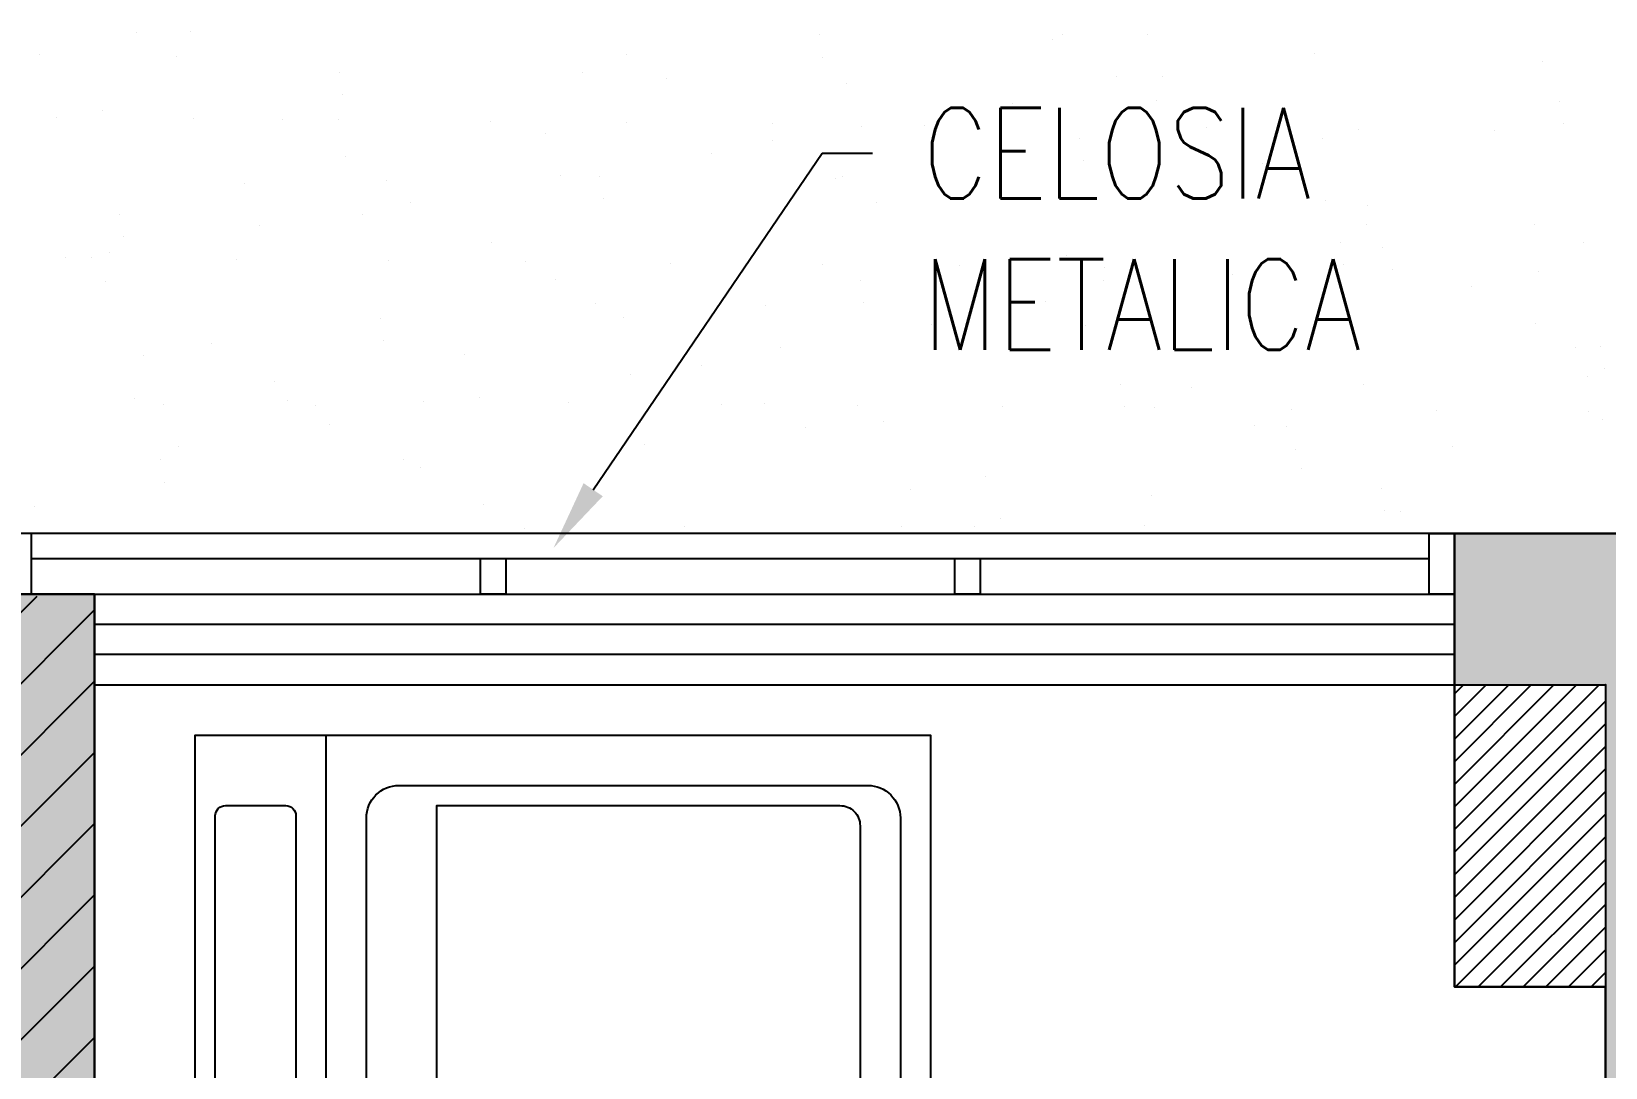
# Model space of a CAD drawing. Header units: millimetres. Extents: x -3 to 53, y -269 to 39.
# Drawn here: x 10.438 to 12, y 35.52 to 36.548 of the extents above; entities that cross this region are included whole.
import ezdxf
from ezdxf import colors
from ezdxf.entities.mleader import LeaderData, LeaderLine
from ezdxf.enums import TextEntityAlignment as Align
from ezdxf.math import Vec2, Vec3
from ezdxf.xclip import XClip

# ---------------------------------------------------------------- set-up
doc = ezdxf.new("R2010")
doc.units = ezdxf.units.MM
doc.header["$LTSCALE"] = 15
doc.header["$XCLIPFRAME"] = 2
doc.set_wipeout_variables(frame=1)
doc.linetypes.add('ACAD_ISO07W100', pattern=[3, 0, -3])
doc.linetypes.add('HIDDEN2', pattern=[0.1875, 0.125, -0.0625])
doc.layers.get('0').update_dxf_attribs({"color": 250})
for name, color, linetype in [('A-COCINAS-LAV', 250, 'Continuous'), ('A-EST HATCH', 250, 'Continuous'), ('A-EST PLACAS', 250, 'Continuous'), ('A-EST VIGAS', 250, 'HIDDEN2'), ('A-HATCH', 250, 'Continuous'), ('A-MOBILIARIO', 250, 'Continuous'), ('A-MURO BAJO', 251, 'Continuous'), ('A-TEXTO-INDICACIONES', 250, 'Continuous'), ('DLP_VERDE', 250, 'Continuous'), ('MURO CF 60', 250, 'Continuous')]:
    doc.layers.add(name, color=color, linetype=linetype)
doc.layers.add('A-MUROS', color=252, linetype='Continuous', lineweight=30)
doc.styles.add('R80', font='ARIALN.TTF', dxfattribs={"height": 2.03})
doc.styles.add('TXT_COTAS', font='romans.shx', dxfattribs={"width": 0.8})

# ---------------------------------------------------------------- blocks, each defined once
blk = doc.blocks.new('A$C9f73720c')
at = {"layer": 'A-MURO BAJO'}
blk.add_line((40.2339, 92.2777, 0), (45.2023, 108.5564, 0), dxfattribs=at)
at = {"layer": 'DLP_VERDE', "linetype": 'Continuous'}
for p, q in [((41.5195, 98.0936), (41.5195, 98.0936)), ((41.562, 98.0982), (41.562, 98.0982)), ((41.584, 98.0953), (41.584, 98.0953)), ((41.703, 98.0796), (41.703, 98.0796)), ((41.807, 98.0659), (41.807, 98.0659)), ((41.829, 98.063), (41.829, 98.063)), ((41.8763, 98.0469), (41.8763, 98.0469)), ((41.672, 98.038), (41.672, 98.038)), ((41.8007, 98.0417), (41.8007, 98.0417)), ((41.8318, 98.0449), (41.8318, 98.0449)), ((41.8655, 98.0357), (41.8655, 98.0357)), ((41.571, 98.028), (41.571, 98.028)), ((41.7172, 98.0286), (41.7172, 98.0286)), ((41.7663, 98.0102), (41.7663, 98.0102)), ((41.7125, 97.9609), (41.7125, 97.9609)), ((41.5303, 97.8991), (41.5303, 97.8991)), ((41.6738, 97.8909), (41.6738, 97.8909)), ((41.8201, 97.8915), (41.8201, 97.8915)), ((41.8585, 97.8968), (41.8585, 97.8968)), ((41.4455, 97.8787), (41.4455, 97.8787)), ((41.6054, 97.8857), (41.6054, 97.8857)), ((41.6227, 97.8787), (41.6227, 97.8787)), ((41.6498, 97.8877), (41.6498, 97.8877)), ((41.5288, 97.8624), (41.5288, 97.8624)), ((41.5883, 97.8471), (41.5883, 97.8471)), ((41.6328, 97.8487), (41.6328, 97.8487)), ((41.6549, 97.8458), (41.6549, 97.8458)), ((41.7739, 97.8301), (41.7739, 97.8301)), ((41.9055, 97.8282), (41.9055, 97.8282)), ((41.8779, 97.8165), (41.8779, 97.8165)), ((41.8999, 97.8136), (41.8999, 97.8136)), ((41.5346, 97.7979), (41.5346, 97.7979)), ((41.4849, 97.755), (41.4849, 97.755)), ((41.6332, 97.762), (41.6332, 97.762)), ((41.7766, 97.7538), (41.7766, 97.7538)), ((41.632, 97.7376), (41.632, 97.7376)), ((41.7919, 97.7446), (41.7919, 97.7446)), ((41.8157, 97.746), (41.8157, 97.746)), ((41.8363, 97.7465), (41.8363, 97.7465)), ((41.3789, 97.7265), (41.3789, 97.7265)), ((41.4233, 97.7285), (41.4233, 97.7285)), ((41.4448, 97.7156), (41.4448, 97.7156)), ((41.7813, 97.7144), (41.7813, 97.7144)), ((41.4104, 97.6841), (41.4104, 97.6841)), ((41.7275, 97.6652), (41.7275, 97.6652)), ((41.3547, 97.6452), (41.3547, 97.6452)), ((41.3566, 97.6348), (41.3566, 97.6348)), ((41.4587, 97.6315), (41.4587, 97.6315)), ((41.4807, 97.6286), (41.4807, 97.6286)), ((41.736, 97.6249), (41.736, 97.6249)), ((41.4414, 97.6172), (41.4414, 97.6172)), ((41.5877, 97.6178), (41.5877, 97.6178)), ((41.5997, 97.6129), (41.5997, 97.6129)), ((41.7037, 97.5993), (41.7037, 97.5993)), ((41.7258, 97.5964), (41.7258, 97.5964)), ((41.8185, 97.5964), (41.8185, 97.5964)), ((41.4055, 97.5784), (41.4055, 97.5784)), ((41.5654, 97.5853), (41.5654, 97.5853)), ((41.6098, 97.5873), (41.6098, 97.5873)), ((41.6377, 97.5829), (41.6377, 97.5829)), ((41.8447, 97.5807), (41.8447, 97.5807)), ((41.6033, 97.5514), (41.6033, 97.5514)), ((41.5496, 97.5021), (41.5496, 97.5021)), ((41.4008, 97.4883), (41.4008, 97.4883)), ((41.5443, 97.4801), (41.5443, 97.4801)), ((41.6906, 97.4807), (41.6906, 97.4807)), ((41.592, 97.4372), (41.592, 97.4372)), ((41.7519, 97.4442), (41.7519, 97.4442)), ((41.7963, 97.4461), (41.7963, 97.4461)), ((41.3389, 97.4261), (41.3389, 97.4261)), ((41.3833, 97.4281), (41.3833, 97.4281)), ((41.2845, 97.4143), (41.2845, 97.4143)), ((41.3066, 97.4114), (41.3066, 97.4114)), ((41.4598, 97.4198), (41.4598, 97.4198)), ((41.7963, 97.4187), (41.7963, 97.4187)), ((41.4256, 97.3957), (41.4256, 97.3957)), ((41.4254, 97.3883), (41.4254, 97.3883)), ((41.5296, 97.3821), (41.5296, 97.3821)), ((41.5516, 97.3792), (41.5516, 97.3792)), ((41.6706, 97.3635), (41.6706, 97.3635)), ((41.7426, 97.3694), (41.7426, 97.3694)), ((41.3554, 97.3442), (41.3554, 97.3442)), ((41.5037, 97.3512), (41.5037, 97.3512)), ((41.7746, 97.3498), (41.7746, 97.3498)), ((41.3716, 97.3391), (41.3716, 97.3391)), ((41.6471, 97.343), (41.6471, 97.343)), ((41.5254, 97.285), (41.5254, 97.285)), ((41.5698, 97.2869), (41.5698, 97.2869)), ((41.6528, 97.2871), (41.6528, 97.2871)), ((41.3655, 97.278), (41.3655, 97.278)), ((41.2818, 97.2568), (41.2818, 97.2568)), ((41.6184, 97.2556), (41.6184, 97.2556)), ((41.2474, 97.2252), (41.2474, 97.2252)), ((41.3119, 97.2064), (41.3119, 97.2064)), ((41.4582, 97.2071), (41.4582, 97.2071)), ((41.5646, 97.2064), (41.5646, 97.2064)), ((41.6065, 97.2141), (41.6065, 97.2141)), ((41.2514, 97.1785), (41.2514, 97.1785)), ((41.3554, 97.1649), (41.3554, 97.1649)), ((41.3774, 97.162), (41.3774, 97.162)), ((41.4964, 97.1463), (41.4964, 97.1463)), ((41.7119, 97.1438), (41.7119, 97.1438)), ((41.2989, 97.1258), (41.2989, 97.1258)), ((41.3433, 97.1277), (41.3433, 97.1277)), ((41.552, 97.1368), (41.552, 97.1368)), ((41.6004, 97.1326), (41.6004, 97.1326)), ((41.6225, 97.1297), (41.6225, 97.1297)), ((41.4748, 97.1241), (41.4748, 97.1241)), ((41.4404, 97.0925), (41.4404, 97.0925)), ((41.2713, 97.0775), (41.2713, 97.0775)), ((41.4148, 97.0693), (41.4148, 97.0693)), ((41.561, 97.07), (41.561, 97.07)), ((41.3867, 97.0433), (41.3867, 97.0433)), ((41.4854, 96.9846), (41.4854, 96.9846)), ((41.5298, 96.9865), (41.5298, 96.9865)), ((41.6678, 96.9914), (41.6678, 96.9914)), ((41.3255, 96.9776), (41.3255, 96.9776)), ((41.2969, 96.961), (41.2969, 96.961)), ((41.6334, 96.9598), (41.6334, 96.9598)), ((41.1812, 96.9477), (41.1812, 96.9477)), ((41.2033, 96.9448), (41.2033, 96.9448)), ((41.3741, 96.9404), (41.3741, 96.9404)), ((41.2258, 96.9334), (41.2258, 96.9334)), ((41.2624, 96.9295), (41.2624, 96.9295)), ((41.3223, 96.9291), (41.3223, 96.9291)), ((41.5176, 96.9322), (41.5176, 96.9322)), ((41.4263, 96.9154), (41.4263, 96.9154)), ((41.4483, 96.9125), (41.4483, 96.9125)), ((41.5796, 96.9106), (41.5796, 96.9106)), ((41.5673, 96.8968), (41.5673, 96.8968)), ((41.2087, 96.8802), (41.2087, 96.8802)), ((41.4898, 96.8283), (41.4898, 96.8283)), ((41.512, 96.8364), (41.512, 96.8364)), ((41.099, 96.8184), (41.099, 96.8184)), ((41.2589, 96.8254), (41.2589, 96.8254)), ((41.3033, 96.8273), (41.3033, 96.8273)), ((41.1189, 96.7979), (41.1189, 96.7979)), ((41.4554, 96.7968), (41.4554, 96.7968)), ((41.477, 96.8033), (41.477, 96.8033)), ((41.1824, 96.7956), (41.1824, 96.7956)), ((41.3287, 96.7963), (41.3287, 96.7963)), ((41.0845, 96.7664), (41.0845, 96.7664)), ((41.4017, 96.7475), (41.4017, 96.7475)), ((41.1481, 96.7119), (41.1481, 96.7119)), ((41.2521, 96.6982), (41.2521, 96.6982)), ((41.2741, 96.6953), (41.2741, 96.6953)), ((41.2855, 96.6772), (41.2855, 96.6772)), ((41.3931, 96.6796), (41.3931, 96.6796)), ((41.4454, 96.6842), (41.4454, 96.6842)), ((41.4898, 96.6862), (41.4898, 96.6862)), ((41.0768, 96.6681), (41.0768, 96.6681)), ((41.1418, 96.6667), (41.1418, 96.6667)), ((41.2852, 96.6585), (41.2852, 96.6585)), ((41.3119, 96.6653), (41.3119, 96.6653)), ((41.4315, 96.6592), (41.4315, 96.6592)), ((41.4971, 96.6659), (41.4971, 96.6659)), ((41.5192, 96.663), (41.5192, 96.663)), ((41.2775, 96.6337), (41.2775, 96.6337)), ((41.5049, 96.5326), (41.5049, 96.5326))]:
    blk.add_line(p, q, dxfattribs=at)
at = {"style": 'R80'}
for height, rotation, p in [(0.09, 0.009, (39.554, 141.0046, 0)), (0.09, 0.009, (45.7984, 139.3226, 0)), (0.09, 0.009, (50.4634, 135.3578, 0)), (0.09, 0.009, (41.9784, 129.0436, 0)), (0.09, 0.009, (37.8409, 128.6089, 0)), (0.09, 0.009, (35.483, 116.3582, 0)), (0.09, 0.009, (38.5607, 113.6321, 0)), (0.09, 0.009, (45.1292, 84.3757, 0)), (0.09, 0.009, (43.9111, 83.9335, 0)), (0.09, 0.009, (43.1485, 83.401, 0)), (0.09, 0.009, (28.0067, 80.1071, 0)), (0.09, 0.009, (44.3753, 79.9046, 0)), (0.09, 0.009, (55.151, 79.2173, 0)), (0.09, 0.009, (38.2608, 76.0049)), (0.09, 0.009, (39.0036, 75.5558)), (0.09, 0.009, (27.5137, 75.2133, 0)), (0.09, 0.009, (27.5137, 75.2133, 0)), (0.09, 0.009, (39.8519, 75.1543)), (0.09, 0.009, (25.3599, 70.2709, 0)), (0.09, 0.009, (32.1646, 69.192, 0)), (0.09, 0.009, (32.1646, 69.192, 0)), (0.09, 0.009, (26.9947, 68.6392, 0)), (0.09, 0.009, (59.8504, 67.3859, 0)), (0.09, 0.009, (24.839, 65.5107, 0)), (0.09, 0.009, (24.839, 65.5107, 0)), (0.09, 0.009, (33.5008, 60.261, 0)), (0.09, 0.009, (33.5008, 60.261, 0)), (0.09, 347.3908, (17.1069, 59.2726, 0)), (0.09, 0.009, (26.4708, 59.2035, 0)), (0.09, 0.009, (26.4708, 59.2035, 0)), (0.09, 0.009, (23.1216, 58.7685, 0)), (0.09, 0.009, (23.1216, 58.7685, 0)), (0.09, 0.009, (27.6632, 55.3959, 0)), (0.09, 0.009, (27.6632, 55.3959, 0)), (0.09, 0.009, (22.2239, 54.9818, 0)), (0.09, 0.009, (22.2239, 54.9818, 0)), (0.09, 0.009, (65.7174, 53.5803, 0)), (0.09, 0.009, (38.377, 51.7166, 0)), (0.09, 0.009, (38.377, 51.7166, 0)), (0.09, 0.009, (21.0294, 51.3767, 0)), (0.09, 0.009, (21.0294, 51.3767, 0)), (0.09, 0.009, (29.4091, 50.8876, 0)), (0.09, 0.009, (29.4091, 50.8876, 0)), (0.09, 0.009, (22.5184, 48.0808, 0)), (0.09, 0.009, (22.5184, 48.0808, 0)), (0.09, 0.009, (32.8305, 47.9478, 0)), (0.09, 0.009, (38.6414, 47.9238, 0)), (0.09, 1.5576, (45.5013, 47.0033, 0)), (0.09, 1.5576, (45.5013, 47.0033, 0)), (0.09, 1.5576, (42.9613, 45.8781, 0)), (0.09, 0.009, (31.2252, 43.4352, 0)), (0.09, 0.009, (31.2252, 43.4352, 0)), (0.09, 0.009, (24.8291, 43.3056, 0)), (0.09, 0.009, (24.8291, 43.3056, 0)), (0.09, 0.009, (28.8684, 42.6092, 0)), (0.09, 0.009, (28.8684, 42.6092, 0)), (0.09, 0.009, (46.0815, 42.4048, 0)), (0.09, 0.009, (19.0307, 42.0559, 0)), (0.09, 0.009, (19.0307, 42.0559, 0)), (0.09, 0.009, (70.9067, 41.0329, 0)), (0.09, 0.009, (22.7765, 38.7407, 0)), (0.09, 0.009, (22.7765, 38.7407, 0)), (0.09, 0.009, (17.8952, 37.4624, 0)), (0.09, 0.009, (17.8952, 37.4624, 0)), (0.09, 0.009, (25.8226, 33.2142, 0)), (0.09, 0.009, (21.5027, 31.2754, 0)), (0.1403, 0.009, (43.0178, 29.8778, 0)), (0.09, 0.009, (24.3978, 29.2659, 0)), (0.09, 0.009, (49.7565, 29.0287, 0)), (0.09, 0.009, (16.51, 28.4123, 0)), (0.09, 0.009, (16.51, 28.4123, 0)), (0.09, 0.009, (40.7946, 24.893, 0)), (0.09, 0.009, (18.1268, 23.6374, 0)), (0.09, 0.009, (20.346, 20.3291, 0)), (0.09, 0.009, (38.3365, 19.4632, 0)), (0.09, 0.009, (18.2869, 15.9828, 0)), (0.09, 0.009, (36.6694, 12.5977, 0)), (0.09, 337.7998, (24.7536, 11.2334, 0)), (0.09, 0.009, (33.5928, 10.3508, 0)), (0.09, 337.7998, (21.6109, 10.1247, 0)), (0.09, 337.7998, (16.5605, 9.5998, 0)), (0.09, 337.7998, (29.9414, 8.9534, 0)), (0.09, 337.7998, (31.6402, 7.9561, 0)), (0.09, 337.7998, (26.736, 7.7966, 0)), (0.09, 337.7998, (32.0288, 7.0232, 0)), (0.09, 0.009, (16.5347, 5.5678, 0)), (0.09, 0.009, (23.3239, 5.5763, 0)), (0.09, 0.009, (34.4718, 3.6379, 0))]:
    blk.add_attdef('N.P.T.+0.00', text='', height=height, rotation=rotation, dxfattribs=at).set_placement(p, align=Align.MIDDLE_CENTER)
for p in [(49.9263, 138.2431, 0), (56.6904, 136.252, 0), (60.5336, 135.5237, 0), (42.6322, 135.1839), (46.2516, 126.9171), (35.1548, 97.8545, 0), (31.2618, 93.9445, 0), (17.9393, 86.8861, 0), (34.7444, 85.6148, 0), (35.5048, 81.4636, 0), (34.6534, 76.9929, 0), (59.6668, 73.2509), (40.4113, 65.8421, 0), (43.5611, 65.2125, 0), (64.4681, 61.3857), (43.9111, 51.4927, 0), (32.9744, 51.0828, 0), (69.3242, 50.0814, 0), (48.0327, 50.0735, 0), (52.9599, 39.4701, 0), (74.4159, 35.7467, 0)]:
    blk.add_attdef('N.P.T.+0.00', text='', height=0.2109, dxfattribs=at).set_placement(p, align=Align.MIDDLE_CENTER)
blk = doc.blocks.new('est_P1')
at = {"layer": 'A-EST HATCH'}
h = blk.add_hatch(color=256, dxfattribs=at)
h.dxf.hatch_style = 1
h.paths.add_polyline_path([(-9.144, -13.7899), (-9.144, -7.725), (-10.644, -7.725), (-10.644, -8.475), (-10.794, -8.475), (-10.794, -7.525), (-8.994, -7.525), (-8.994, -8.4), (-7.494, -8.4), (-7.494, -7.9), (-7.344, -7.9), (-7.344, -8.6), (-8.994, -8.6), (-8.994, -13.7899)])
h.paths.add_polyline_path([(-30.244, -3.725), (-28.644, -3.725), (-28.644, -0.625), (-29.844, -0.625), (-29.844, -0.475), (-28.494, -0.475), (-28.494, -3.875), (-30.244, -3.875)])
h.paths.add_polyline_path([(-31.044, -0.475), (-31.194, -0.475), (-31.194, -3.875), (-31.044, -3.875)])
h.paths.add_polyline_path([(-36.544, 0), (-36.844, 0), (-36.844, -0.15), (-36.694, -0.15), (-36.694, -3.225), (-36.544, -3.225)])
h.paths.add_polyline_path([(-33.594, -0.625), (-33.594, -3.725), (-31.994, -3.725), (-31.994, -3.875), (-33.744, -3.875), (-33.744, -0.475), (-32.394, -0.475), (-32.394, -0.625)])
h.paths.add_polyline_path([(-42.844, -0.15), (-43.444, -0.15), (-43.444, 0), (-42.694, 0), (-42.694, -3.4), (-43.844, -3.4), (-43.844, -3.25), (-42.844, -3.25)])
h.paths.add_polyline_path([(-44.644, 0), (-44.644, -3.4), (-44.794, -3.4), (-44.794, 0)])
h.paths.add_polyline_path([(-45.594, -3.25), (-47.194, -3.25), (-47.194, -0.15), (-45.994, -0.15), (-45.994, 0), (-47.344, 0), (-47.344, -3.4), (-45.594, -3.4)])
h.paths.add_polyline_path([(-42.844, -13.7), (-43.444, -13.7), (-43.444, -13.85), (-42.694, -13.85), (-42.694, -10.45), (-43.844, -10.45), (-43.844, -10.6), (-42.844, -10.6)])
h.paths.add_polyline_path([(-44.644, -13.85), (-44.644, -10.45), (-44.794, -10.45), (-44.794, -13.85)])
h.paths.add_polyline_path([(-45.594, -10.6), (-47.194, -10.6), (-47.194, -13.7), (-45.994, -13.7), (-45.994, -13.85), (-47.344, -13.85), (-47.344, -10.45), (-45.594, -10.45)])
h.paths.add_polyline_path([(-39.994, -10.35), (-39.844, -10.35), (-39.844, -13.6999), (-39.694, -13.6999), (-39.694, -13.8499), (-39.994, -13.8499)])
h.paths.add_polyline_path([(-30.244, -10.125), (-28.644, -10.125), (-28.644, -13.225), (-29.844, -13.225), (-29.844, -13.375), (-28.494, -13.375), (-28.494, -9.975), (-30.244, -9.975)])
h.paths.add_polyline_path([(-31.044, -13.375), (-31.194, -13.375), (-31.194, -9.975), (-31.044, -9.975)])
h.paths.add_polyline_path([(-36.544, -13.85), (-36.844, -13.8499), (-36.844, -13.7), (-36.694, -13.7), (-36.694, -10.625), (-36.544, -10.625)])
h.paths.add_polyline_path([(-33.594, -13.225), (-33.594, -10.125), (-31.994, -10.125), (-31.994, -9.975), (-33.744, -9.975), (-33.744, -13.375), (-32.394, -13.375), (-32.394, -13.225)])
h.paths.add_polyline_path([(-17.094, -3.725), (-18.694, -3.725), (-18.694, -0.625), (-17.494, -0.625), (-17.494, -0.475), (-18.844, -0.475), (-18.844, -3.875), (-17.094, -3.875)])
h.paths.add_polyline_path([(-16.294, -0.475), (-16.144, -0.475), (-16.144, -3.875), (-16.294, -3.875)])
h.paths.add_polyline_path([(-10.494, 0), (-10.494, -0.15), (-10.644, -0.15), (-10.644, -3.225), (-10.794, -3.225), (-10.794, 0)])
h.paths.add_polyline_path([(-13.744, -0.625), (-13.744, -3.725), (-15.344, -3.725), (-15.344, -3.875), (-13.594, -3.875), (-13.594, -0.475), (-14.944, -0.475), (-14.944, -0.625)])
h.paths.add_polyline_path([(-8.994, -5.25), (-7.344, -5.25), (-7.344, -5.95), (-7.494, -5.95), (-7.494, -5.45), (-8.994, -5.45), (-8.994, -6.325), (-10.794, -6.325), (-10.794, -5.375), (-10.644, -5.375), (-10.644, -6.125), (-9.144, -6.125), (-9.144, -0.06), (-8.994, -0.06)])
h.paths.add_polyline_path([(-4.494, -0.15), (-3.894, -0.15), (-3.894, 0), (-4.644, 0), (-4.644, -3.4), (-3.494, -3.4), (-3.494, -3.25), (-4.494, -3.25)])
h.paths.add_polyline_path([(-2.694, 0), (-2.694, -3.4), (-2.544, -3.4), (-2.544, 0)])
h.paths.add_polyline_path([(-1.744, -3.25), (-0.144, -3.25), (-0.144, -0.15), (-1.344, -0.15), (-1.344, 0), (0.006, 0), (0.006, -3.4), (-1.744, -3.4)])
h.paths.add_polyline_path([(-2.694, -13.85), (-2.694, -10.4499), (-2.544, -10.4499), (-2.544, -13.85)])
h.paths.add_polyline_path([(-1.744, -10.5999), (-0.144, -10.5999), (-0.144, -13.7), (-1.344, -13.7), (-1.344, -13.85), (0.006, -13.85), (0.006, -10.4499), (-1.744, -10.4499)])
h.paths.add_polyline_path([(-7.344, -10.35), (-7.494, -10.35), (-7.494, -13.6999), (-7.644, -13.6999), (-7.644, -13.8499), (-7.344, -13.85)])
h.paths.add_polyline_path([(-17.094, -10.125), (-18.694, -10.125), (-18.694, -13.225), (-17.494, -13.225), (-17.494, -13.375), (-18.844, -13.375), (-18.844, -9.975), (-17.094, -9.975)])
h.paths.add_polyline_path([(-16.294, -13.375), (-16.144, -13.375), (-16.144, -9.975), (-16.294, -9.975)])
h.paths.add_polyline_path([(-10.794, -13.85), (-10.494, -13.8499), (-10.494, -13.6999), (-10.644, -13.7), (-10.644, -10.625), (-10.794, -10.625)])
h.paths.add_polyline_path([(-13.744, -13.225), (-13.744, -10.125), (-15.344, -10.125), (-15.344, -9.975), (-13.594, -9.975), (-13.594, -13.375), (-14.944, -13.375), (-14.944, -13.225)])
h.paths.add_polyline_path([(-38.344, -7.525), (-36.544, -7.525), (-36.544, -8.475), (-36.694, -8.475), (-36.694, -7.725), (-38.194, -7.725), (-38.194, -13.7899), (-38.344, -13.7899), (-38.344, -8.6), (-39.994, -8.6), (-39.994, -7.9), (-39.844, -7.9), (-39.844, -8.4), (-38.344, -8.4)])
h.paths.add_polyline_path([(-4.644, -13.85), (-4.644, -10.4499), (-3.494, -10.4499), (-3.494, -10.5999), (-4.494, -10.5999), (-4.494, -13.7), (-3.894, -13.7), (-3.894, -13.85)])
h.paths.add_polyline_path([(-1.7407, -5.5), (-1.594, -5.5), (-1.594, -4.3), (-3.744, -4.3), (-3.744, -4.45), (-3.294, -4.45), (-3.294, -6.05), (-3.094, -6.05), (-3.094, -4.45), (-1.744, -4.45), (-1.744, -5.5)], flags=17)
h.paths.add_polyline_path([(-1.7407, -8.3499), (-1.594, -8.3499), (-1.594, -9.5499), (-3.744, -9.5499), (-3.744, -9.3999), (-3.294, -9.4), (-3.294, -7.8), (-3.094, -7.8), (-3.094, -9.4), (-1.744, -9.3999), (-1.744, -8.3499)], flags=17)
h.paths.add_polyline_path([(-7.494, -6.85), (-4.644, -6.85), (-4.644, -4.3), (-4.494, -4.3), (-4.494, -6.85), (-1.744, -6.85), (-1.744, -6.25), (-1.594, -6.25), (-1.594, -6.85), (1.156, -6.85), (1.156, -2.8), (1.356, -2.8), (1.356, -11.05), (1.156, -11.05), (1.156, -7), (-1.594, -7), (-1.594, -7.5999), (-1.744, -7.5999), (-1.744, -7), (-4.494, -7), (-4.494, -9.5499), (-4.644, -9.5499), (-4.644, -7), (-7.494, -7)])
h.paths.add_polyline_path([(-7.344, 0), (-7.344, -3.5), (-7.494, -3.5), (-7.494, -0.15), (-7.644, -0.15), (-7.644, 0)])
h.paths.add_polyline_path([(-38.344, -0.06), (-38.344, -5.25), (-39.994, -5.25), (-39.994, -5.95), (-39.844, -5.95), (-39.844, -5.45), (-38.344, -5.45), (-38.344, -6.325), (-36.544, -6.325), (-36.544, -5.375), (-36.694, -5.375), (-36.694, -6.125), (-38.194, -6.125), (-38.194, -0.06)])
h.paths.add_polyline_path([(-45.744, -6.85), (-48.494, -6.85), (-48.494, -2.8), (-48.694, -2.8), (-48.694, -11.0499), (-48.494, -11.0499), (-48.494, -6.9999), (-45.744, -7), (-45.744, -7.6), (-45.594, -7.6), (-45.594, -7), (-42.844, -7), (-42.844, -9.55), (-42.694, -9.55), (-42.694, -6.9999), (-39.8439, -6.9999), (-39.8439, -6.85), (-42.694, -6.85), (-42.694, -4.3), (-42.844, -4.3), (-42.844, -6.85), (-45.594, -6.85), (-45.594, -6.25), (-45.744, -6.25)])
h.paths.add_polyline_path([(-39.994, 0), (-39.694, 0), (-39.694, -0.15), (-39.844, -0.15), (-39.8439, -3.5), (-39.994, -3.5)])
h.paths.add_polyline_path([(-45.5972, -5.5), (-45.744, -5.5), (-45.744, -4.3), (-43.594, -4.3), (-43.594, -4.45), (-44.044, -4.45), (-44.044, -6.05), (-44.244, -6.05), (-44.244, -4.45), (-45.594, -4.45), (-45.594, -5.5)], flags=17)
h.paths.add_polyline_path([(-45.5972, -8.35), (-45.744, -8.35), (-45.744, -9.55), (-43.594, -9.55), (-43.594, -9.4), (-44.044, -9.4), (-44.044, -7.8), (-44.244, -7.8), (-44.244, -9.4), (-45.594, -9.4), (-45.594, -8.35)], flags=17)
h.paths.add_polyline_path([(-25.344, -6.325), (-25.494, -6.325), (-25.494, -2.625), (-25.344, -2.625)])
h.paths.add_polyline_path([(-21.094, -6.325), (-11.694, -6.325), (-11.694, -6.175), (-15.244, -6.175), (-15.244, -4.775), (-15.444, -4.775), (-15.444, -6.175), (-18.344, -6.175), (-18.344, -4.775), (-18.494, -4.775), (-18.494, -6.175), (-20.894, -6.175), (-20.894, -4.925), (-19.244, -4.925), (-19.244, -4.775), (-21.519, -4.775), (-21.519, -4.925), (-21.094, -4.925)])
h.paths.add_polyline_path([(-21.544, -6.325), (-23.544, -6.325), (-23.544, -6.175), (-21.694, -6.175), (-21.694, -2.775), (-23.544, -2.775), (-23.544, -2.625), (-21.694, -2.625), (-21.694, -0.475), (-20.844, -0.475), (-20.844, -0.625), (-21.544, -0.625)])
h.paths.add_polyline_path([(-26.244, -4.925), (-26.244, -6.325), (-35.644, -6.325), (-35.644, -6.175), (-32.094, -6.175), (-32.094, -4.775), (-31.894, -4.775), (-31.894, -6.175), (-28.994, -6.175), (-28.994, -4.775), (-28.844, -4.775), (-28.844, -6.175), (-26.444, -6.175), (-26.444, -4.925), (-28.094, -4.925), (-28.094, -4.775), (-25.899, -4.7733), (-25.899, -4.9233)])
h.paths.add_polyline_path([(-25.874, -0.6233), (-26.494, -0.625), (-26.494, -0.475), (-25.674, -0.4733), (-25.674, -6.3233), (-25.874, -6.3233)])
h.paths.add_polyline_path([(-25.674, -9.0983), (-25.674, -13.3733), (-26.494, -13.375), (-26.494, -13.225), (-25.874, -13.2233), (-25.874, -9.0983)])
h.paths.add_polyline_path([(-27.644, -9.075), (-27.644, -8.925), (-25.874, -8.9234), (-25.874, -7.6733), (-28.394, -7.675), (-28.394, -9.075), (-28.544, -9.075), (-28.544, -7.675), (-31.894, -7.675), (-31.894, -9.075), (-32.094, -9.075), (-32.094, -7.675), (-35.644, -7.675), (-35.644, -7.525), (-25.674, -7.5234), (-25.674, -9.0733)])
h.paths.add_polyline_path([(-19.694, -9.075), (-19.694, -8.925), (-21.494, -8.925), (-21.494, -7.675), (-18.944, -7.675), (-18.944, -9.075), (-18.794, -9.075), (-18.794, -7.675), (-15.444, -7.675), (-15.444, -9.075), (-15.244, -9.075), (-15.244, -7.675), (-11.694, -7.675), (-11.694, -7.525), (-21.694, -7.525), (-21.694, -9.075)])
h.paths.add_polyline_path([(-22.694, -12.8249), (-25.344, -12.825), (-25.344, -10.175), (-22.994, -10.175), (-22.994, -9.625), (-22.694, -9.625), (-22.694, -9.475), (-23.144, -9.475), (-23.144, -10.025), (-25.344, -10.025), (-25.344, -7.675), (-24.144, -7.675), (-24.144, -7.525), (-25.494, -7.525), (-25.494, -12.975), (-22.694, -12.975)])
h.paths.add_polyline_path([(-21.694, -13.375), (-20.844, -13.375), (-20.844, -13.225), (-21.544, -13.225), (-21.544, -9.1), (-21.694, -9.1)])
at = {"layer": 'A-EST PLACAS', "elevation": 0}
for points in [[(-36.544, 0), (-36.844, 0), (-36.844, -0.15), (-36.694, -0.15), (-36.694, -3.225), (-36.544, -3.225)], [(-38.344, -0.06), (-38.344, -5.25), (-39.994, -5.25), (-39.994, -5.95), (-39.844, -5.95), (-39.844, -5.45), (-38.344, -5.45), (-38.344, -6.325), (-36.544, -6.325), (-36.544, -5.375), (-36.694, -5.375), (-36.694, -6.125), (-38.194, -6.125), (-38.194, -0.06)]]:
    blk.add_lwpolyline(points, close=True, dxfattribs=at)
at = {"layer": 'A-EST VIGAS'}
blk.add_line((-38.194, -0.06, 0), (-36.844, -0.06, 0), dxfattribs=at)
blk = doc.blocks.new('LAV-SEC')
blk.add_wipeout([(-0.35, 0), (-0.35, -0.73), (0.35, -0.73), (0.35, 0)])
blk.add_line((0.35, -0.13), (-0.35, -0.13))
blk.add_lwpolyline([(0.35, 0), (-0.35, 0), (-0.35, -0.73), (0.35, -0.73)], close=True)
at = {"color": 251}
for points in [[(0.27, -0.02), (-0.27, -0.02, 0.414214), (-0.28, -0.03), (-0.28, -0.09, 0.414214), (-0.27, -0.1), (0.27, -0.1, 0.414214), (0.28, -0.09), (0.28, -0.03, 0.414214)], [(0.28, -0.24), (-0.28, -0.24), (-0.28, -0.64, 0.414214), (-0.26, -0.66), (0.26, -0.66, 0.414214), (0.28, -0.64)]]:
    blk.add_lwpolyline(points, format="xyb", close=True, dxfattribs=at)
blk.add_lwpolyline([(-0.3, -0.6677, 0.414214), (-0.2677, -0.7), (0.2677, -0.7, 0.414214), (0.3, -0.6677), (0.3, -0.2023, 0.414214), (0.2677, -0.17), (-0.2677, -0.17, 0.414214), (-0.3, -0.2023)], format="xyb", close=True)

msp = doc.modelspace()

# ---------------------------------------------------------------- block references
at = {"linetype": 'ACAD_ISO07W100', "ltscale": 5}
ref = msp.add_blockref('A$C9f73720c', (-94.0043, 47.5864), dxfattribs=dict(at, rotation=286.9770955472961))
XClip(ref).set_block_clipping_path([(53.9739667831, 80.2683385944), (69.3730303047, 130.7085147865), (51.0595701083, 136.2994971771), (35.6605065867, 85.8593209849)])

# ---------------------------------------------------------------- next in the draw order: hatches: boundary and pattern name
at = {"layer": 'A-HATCH'}
h = msp.add_hatch(dxfattribs=at)
h.set_pattern_fill('ANSI31', color=256, scale=0.005)
h.set_pattern_definition([(45, (12.150001, 29.72497), (-0.01122532, 0.01122532), [])])
h.paths.add_polyline_path([(12, 35.5999), (11.85, 35.5999), (11.85, 35.8999), (12, 35.9)])

# ---------------------------------------------------------------- next in the draw order: linework, layer by layer
msp.add_lwpolyline([(11.85, 35.9299), (10.5, 35.9299), (10.5, 35.9599), (11.85, 35.9599)], close=True)
msp.add_lwpolyline([(12, 35.5999), (11.85, 35.5999), (11.85, 35.8999), (12, 35.9)], close=True, dxfattribs=at)
at = {"layer": 'A-MOBILIARIO'}
msp.add_line((11.825, 36.0249), (10.4375, 36.0249), dxfattribs=at)
at = {"layer": 'A-MOBILIARIO', "elevation": 0}
for points in [[(10.4125, 36.0499), (10.4125, 35.9899), (10.4375, 35.9899), (10.4375, 36.0499)], [(11.825, 36.0499), (10.4125, 36.0499)], [(10.9083, 36.0249), (10.9083, 35.9899), (10.8833, 35.9899), (10.8833, 36.0249)], [(11.3792, 36.0249), (11.3792, 35.9899), (11.3542, 35.9899), (11.3542, 36.0249)]]:
    msp.add_lwpolyline(points, dxfattribs=at)
msp.add_lwpolyline([(11.85, 35.9899), (11.825, 35.9899), (11.825, 36.0499), (11.85, 36.0499)], close=True, dxfattribs=at)
at = {"layer": 'A-MURO BAJO'}
for p, q in [((10.5, 35.9899), (11.85, 35.9899)), ((10.5, 35.8999), (11.85, 35.8999))]:
    msp.add_line(p, q, dxfattribs=at)
at = {"layer": 'A-MUROS'}
for p, q in [((11.85, 36.0499), (11.85, 35.8999)), ((11.85, 36.0499), (11.85, 35.5999)), ((12.15, 36.0499), (11.85, 36.0499)), ((10.4125, 35.9899), (10.5, 35.9899)), ((10.5, 35.9899), (10.5, 29.925)), ((11.85, 35.5999), (12, 35.5999)), ((12, 35.5999), (12, 32.825))]:
    msp.add_line(p, q, dxfattribs=at)

# ---------------------------------------------------------------- next in the draw order: block references
msp.add_blockref('est_P1', (48.694, 36.0499, 0))

# ---------------------------------------------------------------- next in the draw order: leaders
at = {"layer": 'A-TEXTO-INDICACIONES'}
ml = msp.add_multileader_mtext('Standard', dxfattribs=at)
ml.set_content('\\pxsm1,t16;CELOSIA\\PMETALICA', color=256, style='TXT_COTAS')
ml.set_leader_properties(color=256)
ml.build(insert=Vec2(0, 0))
ml.multileader.update_dxf_attribs({"dogleg_length": 0.05, "arrow_head_size": 0.07})
ctx = ml.context
ctx.base_point, ctx.char_height, ctx.arrow_head_size, ctx.landing_gap_size, ctx.plane_origin = Vec3(9.8129, 36.4275), 0.09, 0.07, 0.05, Vec3(9.3616, 36.2151)
notes = []
notes.append((ctx, [(0, (1, 1, 0), (9.7629, 36.4275), (1, 0), 0.05, [(0, [(9.4963, 36.0356)], 0, [])])]))
ctx.mtext.insert, ctx.mtext.width, ctx.mtext.defined_height, ctx.mtext.flow_direction = Vec3(9.8629, 36.4725), 1.024058, 0.5146, 5
ml = msp.add_multileader_mtext('Standard', dxfattribs=at)
ml.set_content('\\pxsm1,t16;CELOSIA\\PMETALICA', color=256, style='TXT_COTAS')
ml.set_leader_properties(color=256)
ml.build(insert=Vec2(0, 0))
ml.multileader.update_dxf_attribs({"dogleg_length": 0.05, "arrow_head_size": 0.07})
ctx = ml.context
ctx.base_point, ctx.char_height, ctx.arrow_head_size, ctx.landing_gap_size, ctx.plane_origin = Vec3(11.2723, 36.4275), 0.09, 0.07, 0.05, Vec3(10.8209, 36.2151)
notes.append((ctx, [(0, (1, 1, 0), (11.2223, 36.4275), (1, 0), 0.05, [(0, [(10.9557, 36.0356)], 0, [])])]))
ctx.mtext.insert, ctx.mtext.width, ctx.mtext.defined_height, ctx.mtext.flow_direction = Vec3(11.3223, 36.4725), 1.024058, 0.5146, 5
for ctx, leaders in notes:
    for number, flags, end, landing, length, lines in leaders:
        leader = LeaderData()
        leader.index, (leader.has_last_leader_line, leader.has_dogleg_vector, leader.attachment_direction) = number, flags
        leader.last_leader_point, leader.dogleg_vector, leader.dogleg_length = Vec3(end), Vec3(landing), length
        for number, points, colour, breaks in lines:
            line = LeaderLine()
            line.index, line.vertices, line.color, line.breaks = number, Vec3.list(points), colors.encode_raw_color(colour), breaks
            leader.lines.append(line)
        ctx.leaders.append(leader)

# ---------------------------------------------------------------- next in the draw order: block references
at = {"layer": 'A-COCINAS-LAV', "xscale": -1, "rotation": 90}
msp.add_blockref('LAV-SEC', (10.6, 35.4999, 0), dxfattribs=at)

# ---------------------------------------------------------------- next in the draw order: hatches: boundary and pattern name
at = {"layer": 'MURO CF 60'}
h = msp.add_hatch(dxfattribs=at)
h.set_pattern_fill('_USER', color=256, scale=0.05, angle=45, pattern_type=0)
h.set_pattern_definition([(45, (359.999405, -25.002057), (-0.035355339, 0.035355339), [])])
edge = h.paths.add_edge_path()
edge.add_line((39.6994, 30.7979), (39.5494, 30.7979))
edge.add_line((39.5494, 30.7979), (39.5494, 35.9879))
edge.add_line((39.5494, 35.9879), (39.6994, 35.9879))
edge.add_line((39.6994, 35.9879), (39.6994, 30.7979))
edge = h.paths.add_edge_path()
edge.add_line((39.6994, 27.4479), (39.5494, 27.4479))
edge.add_line((39.5494, 27.4479), (39.5494, 22.2579))
edge.add_line((39.5494, 22.2579), (39.6994, 22.2579))
edge.add_line((39.6994, 22.2579), (39.6994, 27.4479))
edge = h.paths.add_edge_path()
edge.add_line((10.3494, 30.7979), (10.3494, 35.9879))
edge.add_line((10.3494, 35.9879), (10.4994, 35.9879))
edge.add_line((10.4994, 35.9879), (10.4994, 30.7979))
edge.add_line((10.4994, 30.7979), (10.3494, 30.7979))
edge = h.paths.add_edge_path()
edge.add_line((10.3494, 27.4479), (10.4994, 27.4479))
edge.add_line((10.4994, 27.4479), (10.4994, 22.2579))
edge.add_line((10.4994, 22.2579), (10.3494, 22.2579))
edge.add_line((10.3494, 22.2579), (10.3494, 27.4479))

doc.saveas('drawing.dxf')
